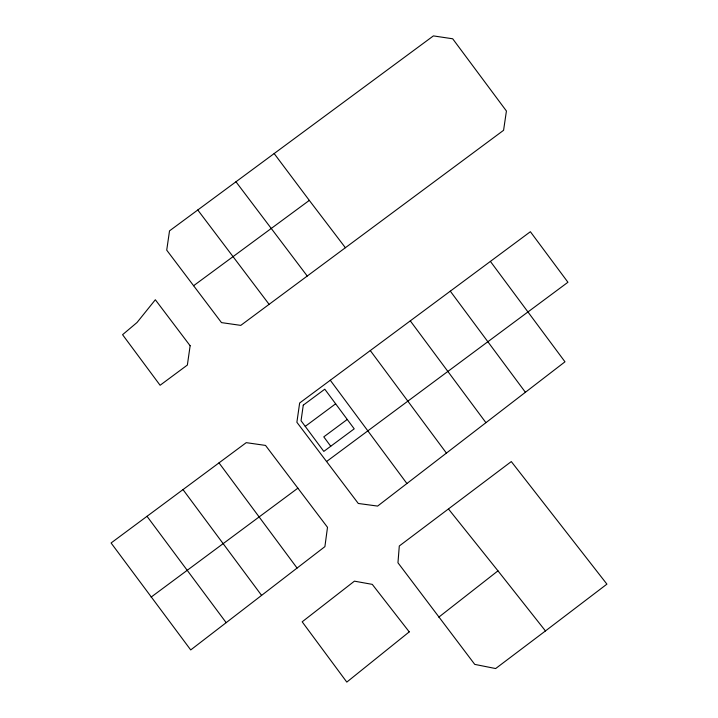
<?xml version="1.0" encoding="UTF-8"?>
<svg xmlns="http://www.w3.org/2000/svg" width="718" height="718" viewBox="0 0 718 718"><rect width="100%" height="100%" fill="white"/><g stroke="black" fill="none" stroke-linecap="round" stroke-linejoin="round"><path stroke-width="1.08" d="M438.77 617.175L497.969 570.846L545.456 630.942L606.916 584.138L511.297 461.575L399.298 545.985L397.96 562.768L474.742 664.383L495.653 668.548L545.456 630.942M226.17 622.659L324.895 546.64L327.507 527.317L265.525 445.42L246.238 442.656L111.084 542.979L190.719 649.934L226.17 622.659L147.002 516.296M490.403 261.406L564.976 361.809L377.614 506.082L358.291 503.471L296.884 422.283L299.648 402.995L530.378 231.717L567.938 282.255L326.573 461.512M269.106 304.342L240.781 325.38L221.494 322.615L166.72 250.151L169.52 230.864L433.403 35.9L452.69 38.781L506.423 111.021L503.578 130.299L269.106 304.342L197.764 209.979M305.231 426.375L335.638 403.812M347.243 419.456L323.782 436.867L330.747 446.255M297.898 488.159L151.13 597.098M345.394 247.737L309.314 200.394L193.6 285.719M448.66 509.215L497.969 570.846M307.25 276.053L235.953 181.771M274.168 153.562L309.314 200.394M525.396 392.279L450.312 291.176M485.924 422.669L410.301 320.865M446.416 453.094L370.291 350.555M218.999 462.877L297.081 568.073M183 489.604L261.585 595.384M330.28 380.244L406.909 483.528M190.135 345.762L187.362 365.049L160.096 385.27L122.572 334.696L137.03 322.499L155.339 299.747L190.135 345.762M303.274 405.149L301.048 420.73L323.809 451.398L354.216 428.834L324.787 389.192L303.274 405.149M409.242 631.876L346.803 682.1L302.179 621.815L354.423 581.158L372.274 584.371L409.242 631.876"/></g></svg>
